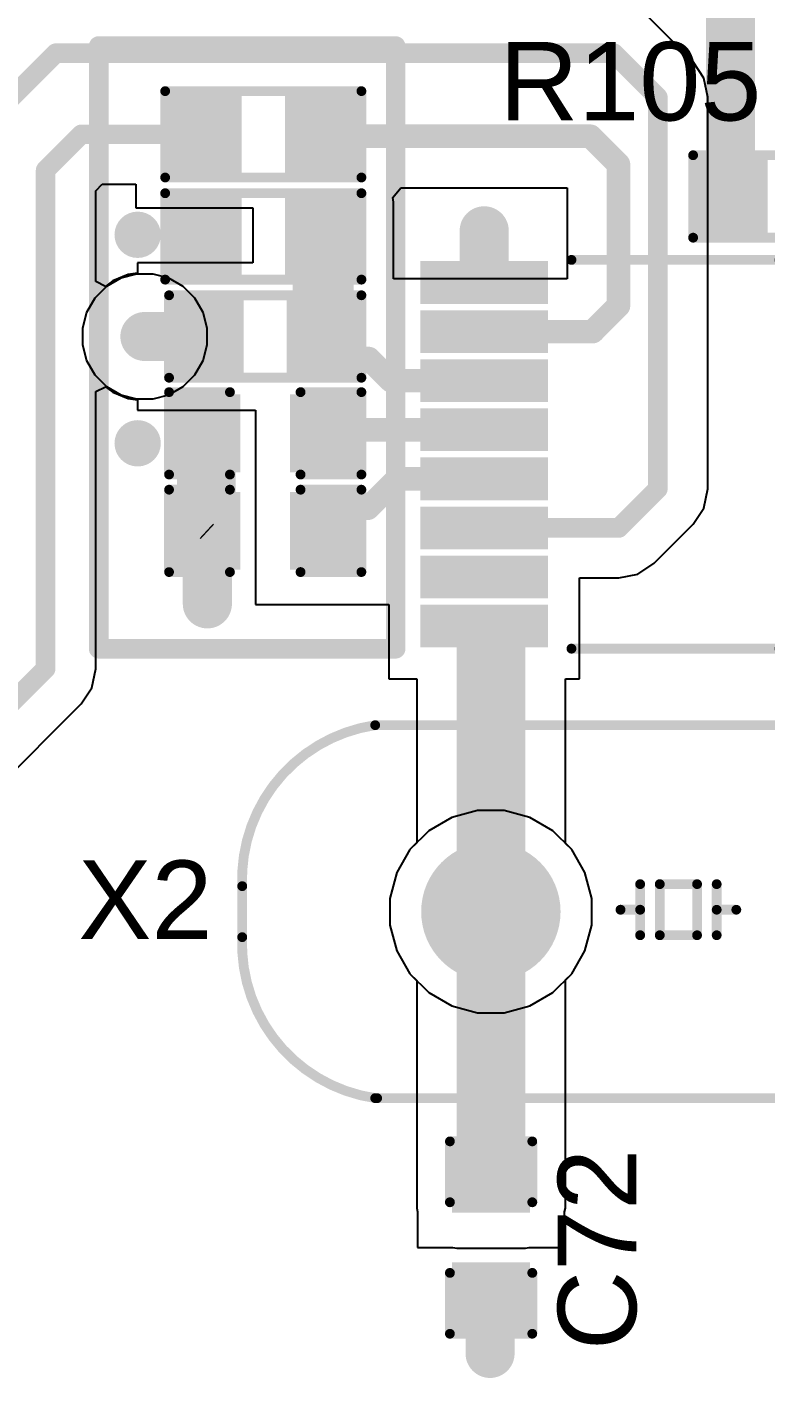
# Model space of a CAD drawing. Header units: millimetres. Extents: x -3 to 5437, y -3 to 5435.
# Drawn here: x 173.93 to 183.49, y 89.65 to 107.13 of the extents above; entities that cross this region are included whole.
import ezdxf

# ---------------------------------------------------------------- set-up
doc = ezdxf.new("R2010")
doc.units = ezdxf.units.MM
for name, color, linetype in [('BottomLayer', 5, 'Continuous'), ('BottomSolder', 6, 'Continuous'), ('MultiLayer', 9, 'Continuous'), ('PadHoleLayer', 156, 'Continuous'), ('TopLayer', 1, 'Continuous'), ('TopOverlay', 2, 'Continuous'), ('TopPaste', 8, 'Continuous'), ('TopSolder', 216, 'Continuous'), ('ViaHoleLayer', 16, 'Continuous')]:
    doc.layers.add(name, color=color, linetype=linetype)
doc.styles.add('Arial', font='', dxfattribs={"height": 0.2})
doc.styles.get('Arial').set_extended_font_data('Arial')

# ---------------------------------------------------------------- blocks, each defined once
blk = doc.blocks.new('S______B______240')
at = {"layer": 'TopLayer'}
for points in [[(-1.143, -0.445), (-1.143, 0.445), (-0.381, 0.445), (-0.381, -0.445)], [(0.381, -0.445), (0.381, 0.445), (1.143, 0.445), (1.143, -0.445)]]:
    blk.add_hatch(color=1, dxfattribs=at).paths.add_polyline_path(points)
at = {"layer": 'TopPaste'}
for points in [[(-1.143, -0.445), (-1.143, 0.445), (-0.381, 0.445), (-0.381, -0.445)], [(0.381, -0.445), (0.381, 0.445), (1.143, 0.445), (1.143, -0.445)]]:
    blk.add_hatch(color=8, dxfattribs=at).paths.add_polyline_path(points)
at = {"layer": 'TopSolder'}
for points in [[(-1.245, -0.546), (-1.245, 0.546), (-0.279, 0.546), (-0.279, -0.546)], [(0.279, -0.546), (0.279, 0.546), (1.245, 0.546), (1.245, -0.546)]]:
    blk.add_hatch(color=216, dxfattribs=at).paths.add_polyline_path(points)
at = {"layer": 'TopOverlay', "const_width": 0.127}
for points in [[(-1.27, 0.559), (-1.27, -0.559)], [(1.27, 0.559), (-1.27, 0.559)], [(1.27, 0.559), (1.27, -0.559)], [(1.27, -0.559), (-1.27, -0.559)]]:
    blk.add_lwpolyline(points, dxfattribs=at)
at = {"layer": 'TopOverlay', "const_width": 0.0635}
for points in [[(-1.302, 0.559, 1), (-1.238, 0.559, 1)], [(-1.302, 0.559, 1), (-1.238, 0.559, 1)], [(1.238, 0.559, 1), (1.302, 0.559, 1)], [(1.238, 0.559, 1), (1.302, 0.559, 1)], [(-1.302, -0.559, 1), (-1.238, -0.559, 1)], [(-1.302, -0.559, 1), (-1.238, -0.559, 1)], [(1.238, -0.559, 1), (1.302, -0.559, 1)], [(1.238, -0.559, 1), (1.302, -0.559, 1)]]:
    blk.add_lwpolyline(points, format="xyb", close=True, dxfattribs=at)
at = {"layer": 'TopOverlay'}
blk.add_text('SB41', height=1.27, rotation=-180, dxfattribs=at).set_placement((8.317, 9.22))
blk = doc.blocks.new('16_QSOP_270')
at = {"layer": 'TopLayer'}
for points in [[(-1.75, 2.048), (-3.2, 2.048), (-3.2, 2.397), (-1.75, 2.397)], [(3.2, 2.048), (1.75, 2.048), (1.75, 2.397), (3.2, 2.397)], [(-1.75, 1.413), (-3.2, 1.413), (-3.2, 1.762), (-1.75, 1.762)], [(3.2, 1.413), (1.75, 1.413), (1.75, 1.762), (3.2, 1.762)], [(-1.75, 0.778), (-3.2, 0.778), (-3.2, 1.127), (-1.75, 1.127)], [(3.2, 0.778), (1.75, 0.778), (1.75, 1.127), (3.2, 1.127)], [(-1.75, 0.143), (-3.2, 0.143), (-3.2, 0.492), (-1.75, 0.492)], [(3.2, 0.143), (1.75, 0.143), (1.75, 0.492), (3.2, 0.492)], [(-1.75, -0.492), (-3.2, -0.492), (-3.2, -0.143), (-1.75, -0.143)], [(3.2, -0.492), (1.75, -0.492), (1.75, -0.143), (3.2, -0.143)], [(-1.75, -1.127), (-3.2, -1.127), (-3.2, -0.778), (-1.75, -0.778)], [(3.2, -1.127), (1.75, -1.127), (1.75, -0.778), (3.2, -0.778)], [(-1.75, -1.762), (-3.2, -1.762), (-3.2, -1.413), (-1.75, -1.413)], [(3.2, -1.762), (1.75, -1.762), (1.75, -1.413), (3.2, -1.413)], [(-1.75, -2.397), (-3.2, -2.397), (-3.2, -2.048), (-1.75, -2.048)], [(3.2, -2.397), (1.75, -2.397), (1.75, -2.048), (3.2, -2.048)]]:
    blk.add_hatch(color=1, dxfattribs=at).paths.add_polyline_path(points)
at = {"layer": 'TopPaste'}
for points in [[(-1.75, 2.048), (-3.2, 2.048), (-3.2, 2.397), (-1.75, 2.397)], [(3.2, 2.048), (1.75, 2.048), (1.75, 2.397), (3.2, 2.397)], [(-1.75, 1.413), (-3.2, 1.413), (-3.2, 1.762), (-1.75, 1.762)], [(3.2, 1.413), (1.75, 1.413), (1.75, 1.762), (3.2, 1.762)], [(-1.75, 0.778), (-3.2, 0.778), (-3.2, 1.127), (-1.75, 1.127)], [(3.2, 0.778), (1.75, 0.778), (1.75, 1.127), (3.2, 1.127)], [(-1.75, 0.143), (-3.2, 0.143), (-3.2, 0.492), (-1.75, 0.492)], [(3.2, 0.143), (1.75, 0.143), (1.75, 0.492), (3.2, 0.492)], [(-1.75, -0.492), (-3.2, -0.492), (-3.2, -0.143), (-1.75, -0.143)], [(3.2, -0.492), (1.75, -0.492), (1.75, -0.143), (3.2, -0.143)], [(-1.75, -1.127), (-3.2, -1.127), (-3.2, -0.778), (-1.75, -0.778)], [(3.2, -1.127), (1.75, -1.127), (1.75, -0.778), (3.2, -0.778)], [(-1.75, -1.762), (-3.2, -1.762), (-3.2, -1.413), (-1.75, -1.413)], [(3.2, -1.762), (1.75, -1.762), (1.75, -1.413), (3.2, -1.413)], [(-1.75, -2.397), (-3.2, -2.397), (-3.2, -2.048), (-1.75, -2.048)], [(3.2, -2.397), (1.75, -2.397), (1.75, -2.048), (3.2, -2.048)]]:
    blk.add_hatch(color=8, dxfattribs=at).paths.add_polyline_path(points)
at = {"layer": 'TopSolder'}
for points in [[(-1.648, 1.946), (-3.302, 1.946), (-3.302, 2.499), (-1.648, 2.499)], [(3.302, 1.946), (1.648, 1.946), (1.648, 2.499), (3.302, 2.499)], [(-1.648, 1.311), (-3.302, 1.311), (-3.302, 1.864), (-1.648, 1.864)], [(3.302, 1.311), (1.648, 1.311), (1.648, 1.864), (3.302, 1.864)], [(-1.648, 0.676), (-3.302, 0.676), (-3.302, 1.229), (-1.648, 1.229)], [(3.302, 0.676), (1.648, 0.676), (1.648, 1.229), (3.302, 1.229)], [(-1.648, 0.041), (-3.302, 0.041), (-3.302, 0.594), (-1.648, 0.594)], [(3.302, 0.041), (1.648, 0.041), (1.648, 0.594), (3.302, 0.594)], [(-1.648, -0.594), (-3.302, -0.594), (-3.302, -0.041), (-1.648, -0.041)], [(3.302, -0.594), (1.648, -0.594), (1.648, -0.041), (3.302, -0.041)], [(-1.648, -1.229), (-3.302, -1.229), (-3.302, -0.676), (-1.648, -0.676)], [(3.302, -1.229), (1.648, -1.229), (1.648, -0.676), (3.302, -0.676)], [(-1.648, -1.864), (-3.302, -1.864), (-3.302, -1.311), (-1.648, -1.311)], [(3.302, -1.864), (1.648, -1.864), (1.648, -1.311), (3.302, -1.311)], [(-1.648, -2.499), (-3.302, -2.499), (-3.302, -1.946), (-1.648, -1.946)], [(3.302, -2.499), (1.648, -2.499), (1.648, -1.946), (3.302, -1.946)]]:
    blk.add_hatch(color=216, dxfattribs=at).paths.add_polyline_path(points)
at = {"layer": 'TopOverlay', "const_width": 0.127}
for points in [[(1.346, 2.515), (-1.346, 2.515)], [(1.346, -2.515), (-1.346, -2.515)]]:
    blk.add_lwpolyline(points, dxfattribs=at)
at = {"layer": 'TopOverlay'}
for points, const_width in [([(-1.378, 2.515, 1), (-1.314, 2.515, 1)], 0.0635), ([(1.314, 2.515, 1), (1.378, 2.515, 1)], 0.0635), ([(-3.423, 2.235, 1), (-3.537, 2.235, 1)], 0.254), ([(-3.6, 2.235, 1), (-3.473, 2.235, 1)], 0.127), ([(-3.487, 2.235, 1), (-3.36, 2.235, 1)], 0.127), ([(-1.378, -2.515, 1), (-1.314, -2.515, 1)], 0.0635), ([(1.314, -2.515, 1), (1.378, -2.515, 1)], 0.0635)]:
    blk.add_lwpolyline(points, format="xyb", close=True, dxfattribs=dict(at, const_width=const_width))
blk = doc.blocks.new('HC_49S_2P_273')
at = {"layer": 'BottomLayer'}
h = blk.add_hatch(color=5, dxfattribs=at)
edge = h.paths.add_edge_path()
edge.add_arc((-2.44, 0), 0.8, 0, 360)
h = blk.add_hatch(color=5, dxfattribs=at)
edge = h.paths.add_edge_path()
edge.add_arc((2.44, 0), 0.8, 0, 360)
at = {"layer": 'BottomSolder'}
h = blk.add_hatch(color=6, dxfattribs=at)
edge = h.paths.add_edge_path()
edge.add_arc((-2.44, 0), 0.902, 0, 360)
h = blk.add_hatch(color=6, dxfattribs=at)
edge = h.paths.add_edge_path()
edge.add_arc((2.44, 0), 0.902, 0, 360)
at = {"layer": 'MultiLayer'}
h = blk.add_hatch(color=9, dxfattribs=at)
edge = h.paths.add_edge_path()
edge.add_arc((-2.44, 0), 0.8, 0, 360)
h = blk.add_hatch(color=9, dxfattribs=at)
edge = h.paths.add_edge_path()
edge.add_arc((2.44, 0), 0.8, 0, 360)
at = {"layer": 'PadHoleLayer'}
h = blk.add_hatch(color=156, dxfattribs=at)
edge = h.paths.add_edge_path()
edge.add_arc((-2.44, 0), 0.45, 0, 360)
h = blk.add_hatch(color=156, dxfattribs=at)
edge = h.paths.add_edge_path()
edge.add_arc((2.44, 0), 0.45, 0, 360)
at = {"layer": 'TopLayer'}
h = blk.add_hatch(color=1, dxfattribs=at)
edge = h.paths.add_edge_path()
edge.add_arc((-2.44, 0), 0.8, 0, 360)
h = blk.add_hatch(color=1, dxfattribs=at)
edge = h.paths.add_edge_path()
edge.add_arc((2.44, 0), 0.8, 0, 360)
at = {"layer": 'TopSolder'}
h = blk.add_hatch(color=216, dxfattribs=at)
edge = h.paths.add_edge_path()
edge.add_arc((-2.44, 0), 0.902, 0, 360)
h = blk.add_hatch(color=216, dxfattribs=at)
edge = h.paths.add_edge_path()
edge.add_arc((2.44, 0), 0.902, 0, 360)
at = {"layer": 'TopOverlay', "const_width": 0.127}
for points in [[(-5.658, 0.33, -0.384798), (-3.937, 2.413)], [(3.937, 2.413, -0.384798), (5.658, 0.33)], [(-3.937, -2.413, -0.384798), (-5.658, -0.33)], [(5.658, -0.33, -0.384798), (3.937, -2.413)]]:
    blk.add_lwpolyline(points, format="xyb", dxfattribs=at)
for points in [[(3.912, 2.413), (-3.937, 2.413)], [(-5.658, 0.33), (-5.658, -0.33)], [(-0.483, 0.305), (-0.483, -0.356)], [(-0.229, 0.305), (-0.229, -0.356)], [(0.254, 0.305), (-0.229, 0.305)], [(0.254, 0.305), (0.254, -0.356)], [(0.508, 0.305), (0.508, -0.356)], [(5.658, 0.33), (5.658, -0.33)], [(-3.429, -0.051), (-3.556, 0.076)], [(-3.556, 0.076), (-3.556, -0.178)], [(-3.429, -0.051), (-3.556, -0.178)], [(-0.483, -0.025), (-0.737, -0.025)], [(0.762, -0.025), (0.508, -0.025)], [(0.254, -0.356), (-0.229, -0.356)], [(3.937, -2.413), (-3.937, -2.413)]]:
    blk.add_lwpolyline(points, dxfattribs=at)
at = {"layer": 'TopOverlay', "const_width": 0.0635}
for points in [[(-3.969, 2.413, 1), (-3.905, 2.413, 1)], [(-3.969, 2.413, 1), (-3.905, 2.413, 1)], [(3.88, 2.413, 1), (3.943, 2.413, 1)], [(3.905, 2.413, 1), (3.969, 2.413, 1)], [(-5.69, 0.33, 1), (-5.626, 0.33, 1)], [(-5.69, 0.33, 1), (-5.626, 0.33, 1)], [(-0.514, 0.305, 1), (-0.451, 0.305, 1)], [(-0.26, 0.305, 1), (-0.197, 0.305, 1)], [(-0.26, 0.305, 1), (-0.197, 0.305, 1)], [(0.222, 0.305, 1), (0.286, 0.305, 1)], [(0.222, 0.305, 1), (0.286, 0.305, 1)], [(0.476, 0.305, 1), (0.54, 0.305, 1)], [(5.626, 0.33, 1), (5.69, 0.33, 1)], [(5.626, 0.33, 1), (5.69, 0.33, 1)], [(-3.588, 0.076, 1), (-3.524, 0.076, 1)], [(-3.588, 0.076, 1), (-3.524, 0.076, 1)], [(-3.461, -0.051, 1), (-3.397, -0.051, 1)], [(-3.461, -0.051, 1), (-3.397, -0.051, 1)], [(-0.768, -0.025, 1), (-0.705, -0.025, 1)], [(-0.514, -0.025, 1), (-0.451, -0.025, 1)], [(0.476, -0.025, 1), (0.54, -0.025, 1)], [(0.73, -0.025, 1), (0.794, -0.025, 1)], [(-3.588, -0.178, 1), (-3.524, -0.178, 1)], [(-3.588, -0.178, 1), (-3.524, -0.178, 1)], [(-5.69, -0.33, 1), (-5.626, -0.33, 1)], [(-5.69, -0.33, 1), (-5.626, -0.33, 1)], [(-0.514, -0.356, 1), (-0.451, -0.356, 1)], [(-0.26, -0.356, 1), (-0.197, -0.356, 1)], [(-0.26, -0.356, 1), (-0.197, -0.356, 1)], [(0.222, -0.356, 1), (0.286, -0.356, 1)], [(0.222, -0.356, 1), (0.286, -0.356, 1)], [(0.476, -0.356, 1), (0.54, -0.356, 1)], [(5.626, -0.33, 1), (5.69, -0.33, 1)], [(5.626, -0.33, 1), (5.69, -0.33, 1)], [(-3.969, -2.413, 1), (-3.905, -2.413, 1)], [(-3.969, -2.413, 1), (-3.905, -2.413, 1)], [(3.905, -2.413, 1), (3.969, -2.413, 1)], [(3.905, -2.413, 1), (3.969, -2.413, 1)]]:
    blk.add_lwpolyline(points, format="xyb", close=True, dxfattribs=at)
blk = doc.blocks.new('RES_0603_275')
at = {"layer": 'TopLayer'}
for points in [[(-0.381, 0.4445), (-0.381, -0.4445), (-1.143, -0.4445), (-1.143, 0.4445)], [(1.143, 0.4445), (1.143, -0.4445), (0.381, -0.4445), (0.381, 0.4445)]]:
    blk.add_hatch(color=1, dxfattribs=at).paths.add_polyline_path(points)
at = {"layer": 'TopPaste'}
for points in [[(-0.381, 0.4445), (-0.381, -0.4445), (-1.143, -0.4445), (-1.143, 0.4445)], [(1.143, 0.4445), (1.143, -0.4445), (0.381, -0.4445), (0.381, 0.4445)]]:
    blk.add_hatch(color=8, dxfattribs=at).paths.add_polyline_path(points)
at = {"layer": 'TopSolder'}
for points in [[(-0.2794, 0.5461), (-0.2794, -0.5461), (-1.2446, -0.5461), (-1.2446, 0.5461)], [(1.2446, 0.5461), (1.2446, -0.5461), (0.2794, -0.5461), (0.2794, 0.5461)]]:
    blk.add_hatch(color=216, dxfattribs=at).paths.add_polyline_path(points)
at = {"layer": 'TopOverlay', "const_width": 0.127}
for points in [[(-1.2446, -0.5334), (-1.2446, 0.5334)], [(-1.2446, 0.5334), (1.2446, 0.5334)], [(1.2446, -0.5334), (1.2446, 0.5334)], [(-1.2446, -0.5334), (1.2446, -0.5334)]]:
    blk.add_lwpolyline(points, dxfattribs=at)
at = {"layer": 'TopOverlay', "const_width": 0.0635}
for points in [[(-1.27635, 0.5334, 1), (-1.21285, 0.5334, 1)], [(-1.27635, 0.5334, 1), (-1.21285, 0.5334, 1)], [(1.21285, 0.5334, 1), (1.27635, 0.5334, 1)], [(1.21285, 0.5334, 1), (1.27635, 0.5334, 1)], [(-1.27635, -0.5334, 1), (-1.21285, -0.5334, 1)], [(-1.27635, -0.5334, 1), (-1.21285, -0.5334, 1)], [(1.21285, -0.5334, 1), (1.27635, -0.5334, 1)], [(1.21285, -0.5334, 1), (1.27635, -0.5334, 1)]]:
    blk.add_lwpolyline(points, format="xyb", close=True, dxfattribs=at)
blk = doc.blocks.new('C___0603_278')
at = {"layer": 'TopLayer'}
for points in [[(-0.381, 0.445), (-0.381, -0.445), (-1.143, -0.445), (-1.143, 0.445)], [(1.143, 0.445), (1.143, -0.445), (0.381, -0.445), (0.381, 0.445)]]:
    blk.add_hatch(color=1, dxfattribs=at).paths.add_polyline_path(points)
at = {"layer": 'TopPaste'}
for points in [[(-0.381, 0.445), (-0.381, -0.445), (-1.143, -0.445), (-1.143, 0.445)], [(1.143, 0.445), (1.143, -0.445), (0.381, -0.445), (0.381, 0.445)]]:
    blk.add_hatch(color=8, dxfattribs=at).paths.add_polyline_path(points)
at = {"layer": 'TopSolder'}
for points in [[(-0.321, 0.504), (-0.321, -0.504), (-1.203, -0.504), (-1.203, 0.504)], [(1.203, 0.504), (1.203, -0.504), (0.321, -0.504), (0.321, 0.504)]]:
    blk.add_hatch(color=216, dxfattribs=at).paths.add_polyline_path(points)
at = {"layer": 'TopOverlay', "const_width": 0.127}
for points in [[(-1.245, 0.533), (-1.245, -0.533)], [(-1.245, 0.533), (-0.457, 0.533)], [(0.457, 0.533), (1.245, 0.533)], [(1.245, 0.533), (1.245, -0.533)], [(-1.245, -0.533), (-0.457, -0.533)], [(0.457, -0.533), (1.245, -0.533)]]:
    blk.add_lwpolyline(points, dxfattribs=at)
at = {"layer": 'TopOverlay', "const_width": 0.0635}
for points in [[(-1.276, 0.533, 1), (-1.213, 0.533, 1)], [(-1.276, 0.533, 1), (-1.213, 0.533, 1)], [(-0.489, 0.533, 1), (-0.425, 0.533, 1)], [(0.425, 0.533, 1), (0.489, 0.533, 1)], [(1.213, 0.533, 1), (1.276, 0.533, 1)], [(1.213, 0.533, 1), (1.276, 0.533, 1)], [(-1.276, -0.533, 1), (-1.213, -0.533, 1)], [(-1.276, -0.533, 1), (-1.213, -0.533, 1)], [(-0.489, -0.533, 1), (-0.425, -0.533, 1)], [(0.425, -0.533, 1), (0.489, -0.533, 1)], [(1.213, -0.533, 1), (1.276, -0.533, 1)], [(1.213, -0.533, 1), (1.276, -0.533, 1)]]:
    blk.add_lwpolyline(points, format="xyb", close=True, dxfattribs=at)
blk = doc.blocks.new('C__0603_280')
at = {"layer": 'TopLayer'}
for points in [[(-0.381, 0.445), (-0.381, -0.445), (-1.143, -0.445), (-1.143, 0.445)], [(1.143, 0.445), (1.143, -0.445), (0.381, -0.445), (0.381, 0.445)]]:
    blk.add_hatch(color=1, dxfattribs=at).paths.add_polyline_path(points)
at = {"layer": 'TopPaste'}
for points in [[(-0.381, 0.445), (-0.381, -0.445), (-1.143, -0.445), (-1.143, 0.445)], [(1.143, 0.445), (1.143, -0.445), (0.381, -0.445), (0.381, 0.445)]]:
    blk.add_hatch(color=8, dxfattribs=at).paths.add_polyline_path(points)
at = {"layer": 'TopSolder'}
for points in [[(-0.321, 0.504), (-0.321, -0.504), (-1.203, -0.504), (-1.203, 0.504)], [(1.203, 0.504), (1.203, -0.504), (0.321, -0.504), (0.321, 0.504)]]:
    blk.add_hatch(color=216, dxfattribs=at).paths.add_polyline_path(points)
at = {"layer": 'TopOverlay', "const_width": 0.127}
for points in [[(-0.457, 0.533), (-1.245, 0.533)], [(-1.245, 0.533), (-1.245, -0.533)], [(1.245, 0.533), (0.457, 0.533)], [(1.245, 0.533), (1.245, -0.533)], [(-0.457, -0.533), (-1.245, -0.533)], [(1.245, -0.533), (0.457, -0.533)]]:
    blk.add_lwpolyline(points, dxfattribs=at)
at = {"layer": 'TopOverlay', "const_width": 0.0635}
for points in [[(-1.276, 0.533, 1), (-1.213, 0.533, 1)], [(-1.276, 0.533, 1), (-1.213, 0.533, 1)], [(-0.489, 0.533, 1), (-0.425, 0.533, 1)], [(0.425, 0.533, 1), (0.489, 0.533, 1)], [(1.213, 0.533, 1), (1.276, 0.533, 1)], [(1.213, 0.533, 1), (1.276, 0.533, 1)], [(-1.276, -0.533, 1), (-1.213, -0.533, 1)], [(-1.276, -0.533, 1), (-1.213, -0.533, 1)], [(-0.489, -0.533, 1), (-0.425, -0.533, 1)], [(0.425, -0.533, 1), (0.489, -0.533, 1)], [(1.213, -0.533, 1), (1.276, -0.533, 1)], [(1.213, -0.533, 1), (1.276, -0.533, 1)]]:
    blk.add_lwpolyline(points, format="xyb", close=True, dxfattribs=at)
blk = doc.blocks.new('AS312_283')
at = {"layer": 'BottomLayer'}
h = blk.add_hatch(color=5, dxfattribs=at)
edge = h.paths.add_edge_path()
edge.add_arc((-2.54, 1.27), 0.9, 0, 360)
h = blk.add_hatch(color=5, dxfattribs=at)
edge = h.paths.add_edge_path()
edge.add_arc((2.54, 1.27), 0.9, 0, 360)
h = blk.add_hatch(color=5, dxfattribs=at)
edge = h.paths.add_edge_path()
edge.add_arc((0, -1.27), 0.9, 0, 360)
at = {"layer": 'BottomSolder'}
h = blk.add_hatch(color=6, dxfattribs=at)
edge = h.paths.add_edge_path()
edge.add_arc((-2.54, 1.27), 1.002, 0, 360)
h = blk.add_hatch(color=6, dxfattribs=at)
edge = h.paths.add_edge_path()
edge.add_arc((2.54, 1.27), 1.002, 0, 360)
h = blk.add_hatch(color=6, dxfattribs=at)
edge = h.paths.add_edge_path()
edge.add_arc((0, -1.27), 1.002, 0, 360)
at = {"layer": 'MultiLayer'}
h = blk.add_hatch(color=9, dxfattribs=at)
edge = h.paths.add_edge_path()
edge.add_arc((-2.54, 1.27), 0.9, 0, 360)
h = blk.add_hatch(color=9, dxfattribs=at)
edge = h.paths.add_edge_path()
edge.add_arc((2.54, 1.27), 0.9, 0, 360)
h = blk.add_hatch(color=9, dxfattribs=at)
edge = h.paths.add_edge_path()
edge.add_arc((0, -1.27), 0.9, 0, 360)
at = {"layer": 'PadHoleLayer'}
h = blk.add_hatch(color=156, dxfattribs=at)
edge = h.paths.add_edge_path()
edge.add_arc((-2.54, 1.27), 0.45, 0, 360)
h = blk.add_hatch(color=156, dxfattribs=at)
edge = h.paths.add_edge_path()
edge.add_arc((2.54, 1.27), 0.45, 0, 360)
h = blk.add_hatch(color=156, dxfattribs=at)
edge = h.paths.add_edge_path()
edge.add_arc((0, -1.27), 0.45, 0, 360)
at = {"layer": 'TopLayer'}
h = blk.add_hatch(color=1, dxfattribs=at)
edge = h.paths.add_edge_path()
edge.add_arc((-2.54, 1.27), 0.9, 0, 360)
h = blk.add_hatch(color=1, dxfattribs=at)
edge = h.paths.add_edge_path()
edge.add_arc((2.54, 1.27), 0.9, 0, 360)
h = blk.add_hatch(color=1, dxfattribs=at)
edge = h.paths.add_edge_path()
edge.add_arc((0, -1.27), 0.9, 0, 360)
at = {"layer": 'TopSolder'}
h = blk.add_hatch(color=216, dxfattribs=at)
edge = h.paths.add_edge_path()
edge.add_arc((-2.54, 1.27), 1.002, 0, 360)
h = blk.add_hatch(color=216, dxfattribs=at)
edge = h.paths.add_edge_path()
edge.add_arc((2.54, 1.27), 1.002, 0, 360)
h = blk.add_hatch(color=216, dxfattribs=at)
edge = h.paths.add_edge_path()
edge.add_arc((0, -1.27), 1.002, 0, 360)
at = {"layer": 'TopOverlay'}
for points, const_width in [([(4.55, 1.27, 1), (-4.55, 1.27, 1)], 0.127), ([(-3.503, 5.448, 1), (-3.439, 5.448, 1)], 0.0635), ([(-3.503, 5.448, 1), (-3.439, 5.448, 1)], 0.0635), ([(-4.21, 4.741, 1), (-4.147, 4.741, 1)], 0.0635), ([(-4.21, 4.741, 1), (-4.146, 4.741, 1)], 0.0635), ([(-2.879, 4.824, 1), (-2.815, 4.824, 1)], 0.0635), ([(-3.588, 4.115, 1), (-3.524, 4.115, 1)], 0.0635), ([(-3.277, 2.184, 1), (-3.581, 2.184, 1)], 0.254), ([(-3.645, 2.184, 1), (-3.518, 2.184, 1)], 0.127), ([(-3.34, 2.184, 1), (-3.213, 2.184, 1)], 0.127), ([(-4.582, 1.27, 1), (-4.518, 1.27, 1)], 0.0635), ([(4.518, 1.27, 1), (4.582, 1.27, 1)], 0.0635)]:
    blk.add_lwpolyline(points, format="xyb", close=True, dxfattribs=dict(at, const_width=const_width))
at = {"layer": 'TopOverlay', "const_width": 0.127}
for points in [[(-3.471, 5.448), (-4.178, 4.741)], [(-2.847, 4.824), (-3.471, 5.448)], [(-3.556, 4.115), (-4.179, 4.741)]]:
    blk.add_lwpolyline(points, dxfattribs=at)
blk = doc.blocks.new('S______B______288')
at = {"layer": 'TopLayer'}
for points in [[(-1.143, -0.4445), (-1.143, 0.4445), (-0.381, 0.4445), (-0.381, -0.4445)], [(0.381, -0.4445), (0.381, 0.4445), (1.143, 0.4445), (1.143, -0.4445)]]:
    blk.add_hatch(color=1, dxfattribs=at).paths.add_polyline_path(points)
at = {"layer": 'TopPaste'}
for points in [[(-1.143, -0.4445), (-1.143, 0.4445), (-0.381, 0.4445), (-0.381, -0.4445)], [(0.381, -0.4445), (0.381, 0.4445), (1.143, 0.4445), (1.143, -0.4445)]]:
    blk.add_hatch(color=8, dxfattribs=at).paths.add_polyline_path(points)
at = {"layer": 'TopSolder'}
for points in [[(-1.2446, -0.5461), (-1.2446, 0.5461), (-0.2794, 0.5461), (-0.2794, -0.5461)], [(0.2794, -0.5461), (0.2794, 0.5461), (1.2446, 0.5461), (1.2446, -0.5461)]]:
    blk.add_hatch(color=216, dxfattribs=at).paths.add_polyline_path(points)
at = {"layer": 'TopOverlay', "const_width": 0.127}
for points in [[(-1.27, 0.5588), (-1.27, -0.5588)], [(1.27, 0.5588), (-1.27, 0.5588)], [(1.27, 0.5588), (1.27, -0.5588)], [(1.27, -0.5588), (-1.27, -0.5588)]]:
    blk.add_lwpolyline(points, dxfattribs=at)
at = {"layer": 'TopOverlay', "const_width": 0.0635}
for points in [[(-1.30175, 0.5588, 1), (-1.23825, 0.5588, 1)], [(-1.30175, 0.5588, 1), (-1.23825, 0.5588, 1)], [(1.23825, 0.5588, 1), (1.30175, 0.5588, 1)], [(1.23825, 0.5588, 1), (1.30175, 0.5588, 1)], [(-1.30175, -0.5588, 1), (-1.23825, -0.5588, 1)], [(-1.30175, -0.5588, 1), (-1.23825, -0.5588, 1)], [(1.23825, -0.5588, 1), (1.30175, -0.5588, 1)], [(1.23825, -0.5588, 1), (1.30175, -0.5588, 1)]]:
    blk.add_lwpolyline(points, format="xyb", close=True, dxfattribs=at)
blk = doc.blocks.new('RES_0603_291')
at = {"layer": 'TopLayer'}
for points in [[(-0.381, 0.4445), (-0.381, -0.4445), (-1.143, -0.4445), (-1.143, 0.4445)], [(1.143, 0.4445), (1.143, -0.4445), (0.381, -0.4445), (0.381, 0.4445)]]:
    blk.add_hatch(color=1, dxfattribs=at).paths.add_polyline_path(points)
at = {"layer": 'TopPaste'}
for points in [[(-0.381, 0.4445), (-0.381, -0.4445), (-1.143, -0.4445), (-1.143, 0.4445)], [(1.143, 0.4445), (1.143, -0.4445), (0.381, -0.4445), (0.381, 0.4445)]]:
    blk.add_hatch(color=8, dxfattribs=at).paths.add_polyline_path(points)
at = {"layer": 'TopSolder'}
for points in [[(-0.2794, 0.5461), (-0.2794, -0.5461), (-1.2446, -0.5461), (-1.2446, 0.5461)], [(1.2446, 0.5461), (1.2446, -0.5461), (0.2794, -0.5461), (0.2794, 0.5461)]]:
    blk.add_hatch(color=216, dxfattribs=at).paths.add_polyline_path(points)
at = {"layer": 'TopOverlay', "const_width": 0.127}
for points in [[(-1.2446, 0.5334), (-1.2446, -0.5334)], [(1.2446, 0.5334), (-1.2446, 0.5334)], [(1.2446, 0.5334), (1.2446, -0.5334)], [(1.2446, -0.5334), (-1.2446, -0.5334)]]:
    blk.add_lwpolyline(points, dxfattribs=at)
at = {"layer": 'TopOverlay', "const_width": 0.0635}
for points in [[(-1.27635, 0.5334, 1), (-1.21285, 0.5334, 1)], [(-1.27635, 0.5334, 1), (-1.21285, 0.5334, 1)], [(1.21285, 0.5334, 1), (1.27635, 0.5334, 1)], [(1.21285, 0.5334, 1), (1.27635, 0.5334, 1)], [(-1.27635, -0.5334, 1), (-1.21285, -0.5334, 1)], [(-1.27635, -0.5334, 1), (-1.21285, -0.5334, 1)], [(1.21285, -0.5334, 1), (1.27635, -0.5334, 1)], [(1.21285, -0.5334, 1), (1.27635, -0.5334, 1)]]:
    blk.add_lwpolyline(points, format="xyb", close=True, dxfattribs=at)
blk = doc.blocks.new('C___0603_474')
at = {"layer": 'TopLayer'}
for points in [[(-0.381, 0.445), (-0.381, -0.445), (-1.143, -0.445), (-1.143, 0.445)], [(1.143, 0.445), (1.143, -0.445), (0.381, -0.445), (0.381, 0.445)]]:
    blk.add_hatch(color=1, dxfattribs=at).paths.add_polyline_path(points)
at = {"layer": 'TopPaste'}
for points in [[(-0.381, 0.445), (-0.381, -0.445), (-1.143, -0.445), (-1.143, 0.445)], [(1.143, 0.445), (1.143, -0.445), (0.381, -0.445), (0.381, 0.445)]]:
    blk.add_hatch(color=8, dxfattribs=at).paths.add_polyline_path(points)
at = {"layer": 'TopSolder'}
for points in [[(-0.321, 0.504), (-0.321, -0.504), (-1.203, -0.504), (-1.203, 0.504)], [(1.203, 0.504), (1.203, -0.504), (0.321, -0.504), (0.321, 0.504)]]:
    blk.add_hatch(color=216, dxfattribs=at).paths.add_polyline_path(points)
at = {"layer": 'TopOverlay', "const_width": 0.127}
for points in [[(-0.457, 0.533), (-1.245, 0.533)], [(-1.245, 0.533), (-1.245, -0.533)], [(1.245, 0.533), (0.457, 0.533)], [(1.245, 0.533), (1.245, -0.533)], [(-0.457, -0.533), (-1.245, -0.533)], [(1.245, -0.533), (0.457, -0.533)]]:
    blk.add_lwpolyline(points, dxfattribs=at)
at = {"layer": 'TopOverlay', "const_width": 0.0635}
for points in [[(-1.276, 0.533, 1), (-1.213, 0.533, 1)], [(-1.276, 0.533, 1), (-1.213, 0.533, 1)], [(-0.489, 0.533, 1), (-0.425, 0.533, 1)], [(0.425, 0.533, 1), (0.489, 0.533, 1)], [(1.213, 0.533, 1), (1.276, 0.533, 1)], [(1.213, 0.533, 1), (1.276, 0.533, 1)], [(-1.276, -0.533, 1), (-1.213, -0.533, 1)], [(-1.276, -0.533, 1), (-1.213, -0.533, 1)], [(-0.489, -0.533, 1), (-0.425, -0.533, 1)], [(0.425, -0.533, 1), (0.489, -0.533, 1)], [(1.213, -0.533, 1), (1.276, -0.533, 1)], [(1.213, -0.533, 1), (1.276, -0.533, 1)]]:
    blk.add_lwpolyline(points, format="xyb", close=True, dxfattribs=at)

msp = doc.modelspace()

# ---------------------------------------------------------------- hatches: boundary and pattern name
at = {"layer": 'BottomLayer'}
h = msp.add_hatch(color=5, dxfattribs=at)
edge = h.paths.add_edge_path()
edge.add_arc((175.358, 104.441), 0.3, 0, 360)
h = msp.add_hatch(color=5, dxfattribs=at)
edge = h.paths.add_edge_path()
edge.add_arc((179.843, 104.492), 0.3, 0, 360)
h = msp.add_hatch(color=5, dxfattribs=at)
edge = h.paths.add_edge_path()
edge.add_arc((175.451, 103.125), 0.3, 0, 360)
h = msp.add_hatch(color=5, dxfattribs=at)
edge = h.paths.add_edge_path()
edge.add_arc((175.358, 101.743), 0.3, 0, 360)
h = msp.add_hatch(color=5, dxfattribs=at)
edge = h.paths.add_edge_path()
edge.add_arc((176.26, 99.666), 0.3, 0, 360)
h = msp.add_hatch(color=5, dxfattribs=at)
edge = h.paths.add_edge_path()
edge.add_arc((179.919, 89.967), 0.3, 0, 360)
at = {"layer": 'BottomSolder'}
h = msp.add_hatch(color=6, dxfattribs=at)
edge = h.paths.add_edge_path()
edge.add_arc((179.843, 104.492), 0.15, 0, 360)
h = msp.add_hatch(color=6, dxfattribs=at)
edge = h.paths.add_edge_path()
edge.add_arc((175.451, 103.125), 0.15, 0, 360)
h = msp.add_hatch(color=6, dxfattribs=at)
edge = h.paths.add_edge_path()
edge.add_arc((176.26, 99.666), 0.15, 0, 360)
h = msp.add_hatch(color=6, dxfattribs=at)
edge = h.paths.add_edge_path()
edge.add_arc((179.919, 89.967), 0.15, 0, 360)
at = {"layer": 'TopLayer'}
h = msp.add_hatch(color=1, dxfattribs=at)
edge = h.paths.add_edge_path()
edge.add_arc((175.358, 104.441), 0.3, 0, 360)
for points in [[(177.365, 102.68), (178.152, 102.68), (178.152, 104.865), (177.365, 104.865)], [(175.866, 100.166), (176.628, 100.166), (176.628, 102.316), (175.866, 102.316)], [(179.487, 91.847), (180.376, 91.847), (180.376, 99.553), (179.487, 99.553)]]:
    msp.add_hatch(color=1, dxfattribs=at).paths.add_polyline_path(points)
h = msp.add_hatch(color=1, dxfattribs=at)
edge = h.paths.add_edge_path()
edge.add_arc((179.843, 104.492), 0.3, 0, 360)
h = msp.add_hatch(color=1, dxfattribs=at)
edge = h.paths.add_edge_path()
edge.add_arc((175.451, 103.125), 0.3, 0, 360)
h = msp.add_hatch(color=1, dxfattribs=at)
edge = h.paths.add_edge_path()
edge.add_arc((175.358, 101.743), 0.3, 0, 360)
h = msp.add_hatch(color=1, dxfattribs=at)
edge = h.paths.add_edge_path()
edge.add_arc((176.26, 99.666), 0.3, 0, 360)
h = msp.add_hatch(color=1, dxfattribs=at)
edge = h.paths.add_edge_path()
edge.add_arc((179.919, 89.967), 0.3, 0, 360)
at = {"layer": 'TopSolder'}
h = msp.add_hatch(color=216, dxfattribs=at)
edge = h.paths.add_edge_path()
edge.add_arc((179.843, 104.492), 0.15, 0, 360)
h = msp.add_hatch(color=216, dxfattribs=at)
edge = h.paths.add_edge_path()
edge.add_arc((175.451, 103.125), 0.15, 0, 360)
h = msp.add_hatch(color=216, dxfattribs=at)
edge = h.paths.add_edge_path()
edge.add_arc((176.26, 99.666), 0.15, 0, 360)
h = msp.add_hatch(color=216, dxfattribs=at)
edge = h.paths.add_edge_path()
edge.add_arc((179.919, 89.967), 0.15, 0, 360)
at = {"layer": 'ViaHoleLayer'}
h = msp.add_hatch(color=16, dxfattribs=at)
edge = h.paths.add_edge_path()
edge.add_arc((175.358, 104.441), 0.15, 0, 360)
h = msp.add_hatch(color=16, dxfattribs=at)
edge = h.paths.add_edge_path()
edge.add_arc((179.843, 104.492), 0.15, 0, 360)
h = msp.add_hatch(color=16, dxfattribs=at)
edge = h.paths.add_edge_path()
edge.add_arc((175.451, 103.125), 0.15, 0, 360)
h = msp.add_hatch(color=16, dxfattribs=at)
edge = h.paths.add_edge_path()
edge.add_arc((175.358, 101.743), 0.15, 0, 360)
h = msp.add_hatch(color=16, dxfattribs=at)
edge = h.paths.add_edge_path()
edge.add_arc((176.26, 99.666), 0.15, 0, 360)
h = msp.add_hatch(color=16, dxfattribs=at)
edge = h.paths.add_edge_path()
edge.add_arc((179.919, 89.967), 0.15, 0, 360)

# ---------------------------------------------------------------- linework, layer by layer
at = {"layer": 'BottomLayer'}
for p, q in [((175.139, 103.878), (174.955, 103.771)), ((175.345, 103.933), (175.139, 103.878)), ((175.558, 103.933), (175.345, 103.933)), ((175.763, 103.878), (175.558, 103.933)), ((175.947, 103.771), (175.763, 103.878)), ((174.955, 103.771), (174.805, 103.621)), ((176.098, 103.621), (175.947, 103.771)), ((174.805, 103.621), (174.698, 103.437)), ((176.204, 103.437), (176.098, 103.621)), ((174.698, 103.437), (174.643, 103.231)), ((176.259, 103.231), (176.204, 103.437)), ((174.643, 103.231), (174.643, 103.018)), ((176.259, 103.018), (176.259, 103.231)), ((174.643, 103.018), (174.698, 102.813)), ((176.204, 102.813), (176.259, 103.018)), ((174.698, 102.813), (174.805, 102.629)), ((176.098, 102.629), (176.204, 102.813)), ((174.805, 102.629), (174.955, 102.478)), ((175.947, 102.478), (176.098, 102.629)), ((174.955, 102.478), (175.139, 102.372)), ((175.763, 102.372), (175.947, 102.478)), ((175.139, 102.372), (175.345, 102.317)), ((175.345, 102.317), (175.558, 102.317)), ((175.558, 102.317), (175.763, 102.372)), ((179.424, 96.902), (179.126, 96.729)), ((179.756, 96.991), (179.424, 96.902)), ((180.101, 96.991), (179.756, 96.991)), ((180.434, 96.902), (180.101, 96.991)), ((180.732, 96.729), (180.434, 96.902)), ((179.126, 96.729), (178.882, 96.486)), ((180.975, 96.486), (180.732, 96.729)), ((178.882, 96.486), (178.71, 96.188)), ((181.147, 96.188), (180.975, 96.486)), ((178.71, 96.188), (178.621, 95.855)), ((181.237, 95.855), (181.147, 96.188)), ((178.621, 95.855), (178.621, 95.51)), ((181.237, 95.51), (181.237, 95.855)), ((178.621, 95.51), (178.71, 95.178)), ((181.147, 95.178), (181.237, 95.51)), ((178.71, 95.178), (178.882, 94.88)), ((180.975, 94.88), (181.147, 95.178)), ((178.882, 94.88), (179.126, 94.636)), ((180.732, 94.636), (180.975, 94.88)), ((179.126, 94.636), (179.424, 94.464)), ((180.434, 94.464), (180.732, 94.636)), ((179.424, 94.464), (179.756, 94.375)), ((180.101, 94.375), (180.434, 94.464)), ((179.756, 94.375), (180.101, 94.375))]:
    msp.add_line(p, q, dxfattribs=at)
at = {"layer": 'TopLayer'}
for p, q in [((182.547, 106.678), (181.977, 107.248)), ((182.687, 106.468), (182.547, 106.678)), ((182.737, 106.22), (182.687, 106.468)), ((182.737, 101.153), (182.737, 106.22)), ((174.815, 105.01), (174.898, 105.094)), ((174.898, 105.094), (175.333, 105.094)), ((175.333, 105.094), (175.333, 104.789)), ((174.815, 103.837), (174.815, 105.01)), ((178.659, 104.923), (178.763, 105.05)), ((178.67, 104.865), (178.659, 104.923)), ((178.763, 105.05), (180.915, 105.05)), ((180.915, 105.05), (180.915, 103.871)), ((175.333, 104.789), (176.847, 104.789)), ((176.847, 104.789), (176.847, 104.077)), ((178.67, 103.871), (178.67, 104.865)), ((176.847, 104.077), (175.358, 104.077)), ((175.358, 104.077), (175.358, 103.945)), ((174.942, 103.774), (174.815, 103.837)), ((175.035, 103.846), (174.942, 103.774)), ((175.236, 103.929), (175.035, 103.846)), ((175.358, 103.945), (175.236, 103.929)), ((180.915, 103.871), (178.67, 103.871)), ((174.815, 102.413), (174.942, 102.475)), ((174.942, 102.475), (175.035, 102.404)), ((174.815, 98.827), (174.815, 102.413)), ((175.035, 102.404), (175.236, 102.321)), ((175.236, 102.321), (175.358, 102.305)), ((175.358, 102.305), (175.358, 102.172)), ((175.358, 102.172), (176.882, 102.172)), ((176.882, 102.172), (176.882, 100.919)), ((182.687, 100.905), (182.737, 101.153)), ((176.882, 100.919), (176.882, 99.658)), ((182.547, 100.695), (182.687, 100.905)), ((182.042, 100.191), (182.547, 100.695)), ((181.832, 100.05), (182.042, 100.191)), ((181.076, 99.33), (181.076, 100.001)), ((181.076, 100.001), (181.585, 100.001)), ((181.585, 100.001), (181.832, 100.05)), ((176.882, 99.658), (178.61, 99.658)), ((178.61, 99.658), (178.61, 98.695)), ((181.076, 98.695), (181.076, 99.33)), ((174.765, 98.58), (174.815, 98.827)), ((178.61, 98.695), (178.969, 98.695)), ((178.969, 98.695), (178.969, 96.573)), ((180.894, 96.567), (180.894, 98.695)), ((180.894, 98.695), (181.076, 98.695)), ((174.625, 98.37), (174.765, 98.58)), ((173.016, 96.761), (174.625, 98.37)), ((178.969, 96.573), (178.882, 96.486)), ((180.975, 96.486), (180.894, 96.567)), ((178.882, 96.486), (178.71, 96.188)), ((181.147, 96.188), (180.975, 96.486)), ((178.71, 96.188), (178.621, 95.855)), ((181.237, 95.855), (181.147, 96.188)), ((178.621, 95.855), (178.621, 95.51)), ((181.237, 95.51), (181.237, 95.855)), ((178.621, 95.51), (178.71, 95.178)), ((181.147, 95.178), (181.237, 95.51)), ((178.71, 95.178), (178.882, 94.88)), ((180.975, 94.88), (181.147, 95.178)), ((178.882, 94.88), (178.969, 94.792)), ((178.969, 94.792), (178.969, 91.847)), ((180.894, 94.799), (180.975, 94.88)), ((180.894, 91.847), (180.894, 94.799)), ((178.969, 91.847), (178.979, 91.797)), ((178.979, 91.797), (178.979, 91.339)), ((180.884, 91.797), (180.894, 91.847)), ((180.884, 91.339), (180.884, 91.797)), ((178.979, 91.339), (179.437, 91.339)), ((179.437, 91.339), (179.487, 91.329)), ((179.487, 91.329), (180.376, 91.329)), ((180.376, 91.329), (180.426, 91.339)), ((180.426, 91.339), (180.884, 91.339))]:
    msp.add_line(p, q, dxfattribs=at)
for points, const_width in [([(183.029, 104.937), (183.029, 110.189)], 0.635), ([(173.685, 106.176), (174.3, 106.791)], 0.254), ([(174.3, 106.791), (181.519, 106.791)], 0.254), ([(181.519, 106.791), (182.089, 106.22)], 0.254), ([(182.089, 101.153), (182.089, 106.22)], 0.254), ([(174.167, 105.278), (174.63, 105.741)], 0.254), ([(174.63, 105.741), (176.222, 105.741)], 0.254), ([(177.746, 105.716), (181.217, 105.716)], 0.305), ([(181.217, 105.716), (181.581, 105.352)], 0.305), ([(174.167, 98.827), (174.167, 105.278)], 0.254), ([(181.581, 103.523), (181.581, 105.352)], 0.305), ([(179.843, 103.998), (179.843, 104.492)], 0.635), ([(181.247, 103.188), (181.581, 103.523)], 0.305), ([(175.451, 103.125), (176.247, 103.125)], 0.635), ([(179.843, 103.188), (181.247, 103.188)], 0.305), ([(177.771, 103.099), (177.771, 103.125)], 0.305), ([(177.771, 103.099), (178, 102.87)], 0.305), ([(177.771, 102.87), (178, 102.87)], 0.305), ([(178, 102.84), (178, 102.845)], 0.305), ([(178, 102.84), (178.349, 102.84)], 0.305), ([(178.349, 102.84), (178.636, 102.553)], 0.305), ([(178.636, 102.553), (179.843, 102.553)], 0.305), ([(177.771, 101.872), (177.818, 101.918)], 0.305), ([(177.818, 101.918), (179.843, 101.918)], 0.305), ([(178.337, 100.902), (178.718, 101.283)], 0.305), ([(178.718, 101.283), (179.843, 101.283)], 0.305), ([(181.585, 100.648), (182.089, 101.153)], 0.254), ([(177.771, 100.674), (178, 100.902)], 0.305), ([(178, 100.902), (178.337, 100.902)], 0.305), ([(176.26, 99.666), (176.26, 100.598)], 0.635), ([(176.247, 100.61), (176.26, 100.598)], 0.254), ([(177.771, 100.61), (177.771, 100.674)], 0.305), ([(179.843, 100.648), (181.585, 100.648)], 0.254), ([(179.843, 99.378), (179.906, 99.378)], 0.305), ([(179.906, 99.378), (179.929, 99.356)], 0.305), ([(172.559, 97.219), (174.167, 98.827)], 0.254), ([(179.919, 90.691), (179.932, 90.704)], 0.635), ([(179.919, 89.967), (179.919, 90.691)], 0.635)]:
    msp.add_lwpolyline(points, dxfattribs=dict(at, const_width=const_width))
for points, const_width in [([(174.236, 106.791, 1), (174.363, 106.791, 1)], 0.127), ([(174.236, 106.791, 1), (174.363, 106.791, 1)], 0.127), ([(181.456, 106.791, 1), (181.583, 106.791, 1)], 0.127), ([(181.456, 106.791, 1), (181.583, 106.791, 1)], 0.127), ([(182.026, 106.22, 1), (182.153, 106.22, 1)], 0.127), ([(182.026, 106.22, 1), (182.153, 106.22, 1)], 0.127), ([(174.567, 105.741, 1), (174.694, 105.741, 1)], 0.127), ([(174.567, 105.741, 1), (174.694, 105.741, 1)], 0.127), ([(176.158, 105.741, 1), (176.285, 105.741, 1)], 0.127), ([(177.67, 105.716, 1), (177.822, 105.716, 1)], 0.152), ([(181.141, 105.716, 1), (181.294, 105.716, 1)], 0.152), ([(181.141, 105.716, 1), (181.294, 105.716, 1)], 0.152), ([(174.104, 105.278, 1), (174.231, 105.278, 1)], 0.127), ([(174.104, 105.278, 1), (174.231, 105.278, 1)], 0.127), ([(181.505, 105.352, 1), (181.657, 105.352, 1)], 0.152), ([(181.505, 105.352, 1), (181.657, 105.352, 1)], 0.152), ([(182.87, 104.937, 1), (183.188, 104.937, 1)], 0.318), ([(179.684, 104.492, 1), (180.002, 104.492, 1)], 0.318), ([(179.684, 103.998, 1), (180.002, 103.998, 1)], 0.318), ([(181.505, 103.523, 1), (181.657, 103.523, 1)], 0.152), ([(181.505, 103.523, 1), (181.657, 103.523, 1)], 0.152), ([(175.293, 103.125, 1), (175.61, 103.125, 1)], 0.318), ([(176.088, 103.125, 1), (176.406, 103.125, 1)], 0.318), ([(179.767, 103.188, 1), (179.919, 103.188, 1)], 0.152), ([(181.171, 103.188, 1), (181.323, 103.188, 1)], 0.152), ([(181.171, 103.188, 1), (181.323, 103.188, 1)], 0.152), ([(177.695, 103.125, 1), (177.847, 103.125, 1)], 0.152), ([(177.695, 103.099, 1), (177.847, 103.099, 1)], 0.152), ([(177.695, 103.099, 1), (177.847, 103.099, 1)], 0.152), ([(177.695, 102.87, 1), (177.847, 102.87, 1)], 0.152), ([(177.924, 102.87, 1), (178.076, 102.87, 1)], 0.152), ([(177.924, 102.87, 1), (178.076, 102.87, 1)], 0.152), ([(177.924, 102.845, 1), (178.076, 102.845, 1)], 0.152), ([(177.924, 102.84, 1), (178.076, 102.84, 1)], 0.152), ([(177.924, 102.84, 1), (178.076, 102.84, 1)], 0.152), ([(178.273, 102.84, 1), (178.425, 102.84, 1)], 0.152), ([(178.273, 102.84, 1), (178.425, 102.84, 1)], 0.152), ([(178.56, 102.553, 1), (178.712, 102.553, 1)], 0.152), ([(178.56, 102.553, 1), (178.712, 102.553, 1)], 0.152), ([(179.767, 102.553, 1), (179.919, 102.553, 1)], 0.152), ([(177.695, 101.872, 1), (177.847, 101.872, 1)], 0.152), ([(177.742, 101.918, 1), (177.894, 101.918, 1)], 0.152), ([(177.742, 101.918, 1), (177.894, 101.918, 1)], 0.152), ([(179.767, 101.918, 1), (179.919, 101.918, 1)], 0.152), ([(178.642, 101.283, 1), (178.794, 101.283, 1)], 0.152), ([(178.642, 101.283, 1), (178.794, 101.283, 1)], 0.152), ([(179.767, 101.283, 1), (179.919, 101.283, 1)], 0.152), ([(182.026, 101.153, 1), (182.153, 101.153, 1)], 0.127), ([(182.026, 101.153, 1), (182.153, 101.153, 1)], 0.127), ([(177.924, 100.902, 1), (178.076, 100.902, 1)], 0.152), ([(177.924, 100.902, 1), (178.076, 100.902, 1)], 0.152), ([(178.261, 100.902, 1), (178.413, 100.902, 1)], 0.152), ([(178.261, 100.902, 1), (178.413, 100.902, 1)], 0.152), ([(176.101, 100.598, 1), (176.419, 100.598, 1)], 0.318), ([(176.184, 100.61, 1), (176.311, 100.61, 1)], 0.127), ([(176.196, 100.598, 1), (176.323, 100.598, 1)], 0.127), ([(177.695, 100.674, 1), (177.847, 100.674, 1)], 0.152), ([(177.695, 100.674, 1), (177.847, 100.674, 1)], 0.152), ([(177.695, 100.61, 1), (177.847, 100.61, 1)], 0.152), ([(179.779, 100.648, 1), (179.906, 100.648, 1)], 0.127), ([(181.521, 100.648, 1), (181.648, 100.648, 1)], 0.127), ([(181.521, 100.648, 1), (181.648, 100.648, 1)], 0.127), ([(176.101, 99.666, 1), (176.419, 99.666, 1)], 0.318), ([(179.767, 99.378, 1), (179.919, 99.378, 1)], 0.152), ([(179.83, 99.378, 1), (179.982, 99.378, 1)], 0.152), ([(179.83, 99.378, 1), (179.982, 99.378, 1)], 0.152), ([(179.852, 99.356, 1), (180.005, 99.356, 1)], 0.152), ([(174.104, 98.827, 1), (174.231, 98.827, 1)], 0.127), ([(174.104, 98.827, 1), (174.231, 98.827, 1)], 0.127), ([(179.76, 90.691, 1), (180.077, 90.691, 1)], 0.318), ([(179.76, 90.691, 1), (180.077, 90.691, 1)], 0.318), ([(179.773, 90.704, 1), (180.091, 90.704, 1)], 0.318), ([(179.76, 89.967, 1), (180.077, 89.967, 1)], 0.318)]:
    msp.add_lwpolyline(points, format="xyb", close=True, dxfattribs=dict(at, const_width=const_width))
at = {"layer": 'TopOverlay', "const_width": 0.254}
for points in [[(174.854, 106.883), (178.697, 106.883)], [(174.854, 99.085), (174.854, 106.883)], [(178.697, 99.085), (178.697, 106.883)], [(174.854, 99.085), (178.697, 99.085)]]:
    msp.add_lwpolyline(points, dxfattribs=at)
at = {"layer": 'TopOverlay', "const_width": 0.127}
for points in [[(174.79, 106.883, 1), (174.917, 106.883, 1)], [(174.79, 106.883, 1), (174.917, 106.883, 1)], [(178.633, 106.883, 1), (178.76, 106.883, 1)], [(178.633, 106.883, 1), (178.76, 106.883, 1)], [(174.79, 99.085, 1), (174.917, 99.085, 1)], [(174.79, 99.085, 1), (174.917, 99.085, 1)], [(178.633, 99.085, 1), (178.76, 99.085, 1)], [(178.633, 99.085, 1), (178.76, 99.085, 1)]]:
    msp.add_lwpolyline(points, format="xyb", close=True, dxfattribs=at)

# ---------------------------------------------------------------- block references
for name, p, rotation in [('AS312_283', (179.754, 113.996), 225), ('S______B______288', (176.984, 105.741), 180), ('S______B______240', (176.984, 104.42), 180), ('16_QSOP_270', (182.318, 101.601), 180), ('RES_0603_291', (177.009, 103.125), 180), ('C___0603_474', (177.009, 101.872), 180), ('C__0603_280', (177.009, 100.61), 180), ('HC_49S_2P_273', (182.369, 95.683), 180), ('C___0603_278', (179.932, 91.466), 90)]:
    msp.add_blockref(name, p, dxfattribs=dict(rotation=rotation))
msp.add_blockref('RES_0603_275', (183.791, 104.937))

# ---------------------------------------------------------------- texts
at = {"layer": 'TopOverlay', "style": 'Arial'}
for s, p in [('R105', (180.037, 105.92)), ('X2', (174.59, 95.329))]:
    msp.add_text(s, height=1.016, dxfattribs=at).set_placement(p)
msp.add_text('C72', height=1.016, rotation=90, dxfattribs=at).set_placement((181.811, 90.01))

doc.saveas('drawing.dxf')
